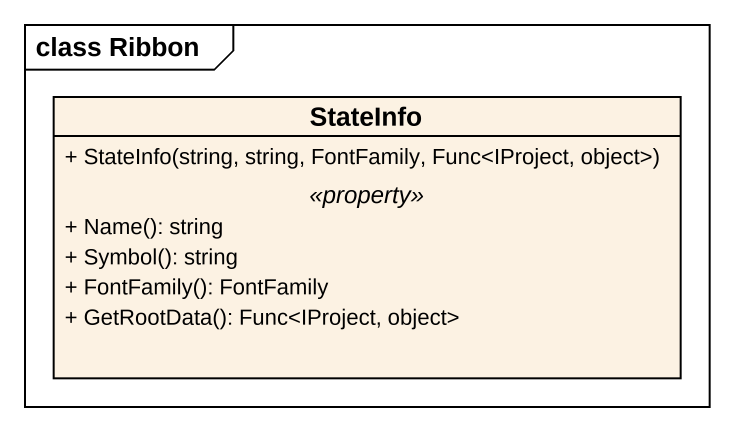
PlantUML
@startuml
mainframe class Ribbon
hide circle
hide empty members
skinparam classAttributeIconSize 0
class StateInfo {
  + StateInfo(string, string, FontFamily, Func<IProject, object>)
  .. <<property>> ..
  + Name(): string
  + Symbol(): string
  + FontFamily(): FontFamily
  + GetRootData(): Func<IProject, object>
}
@enduml
